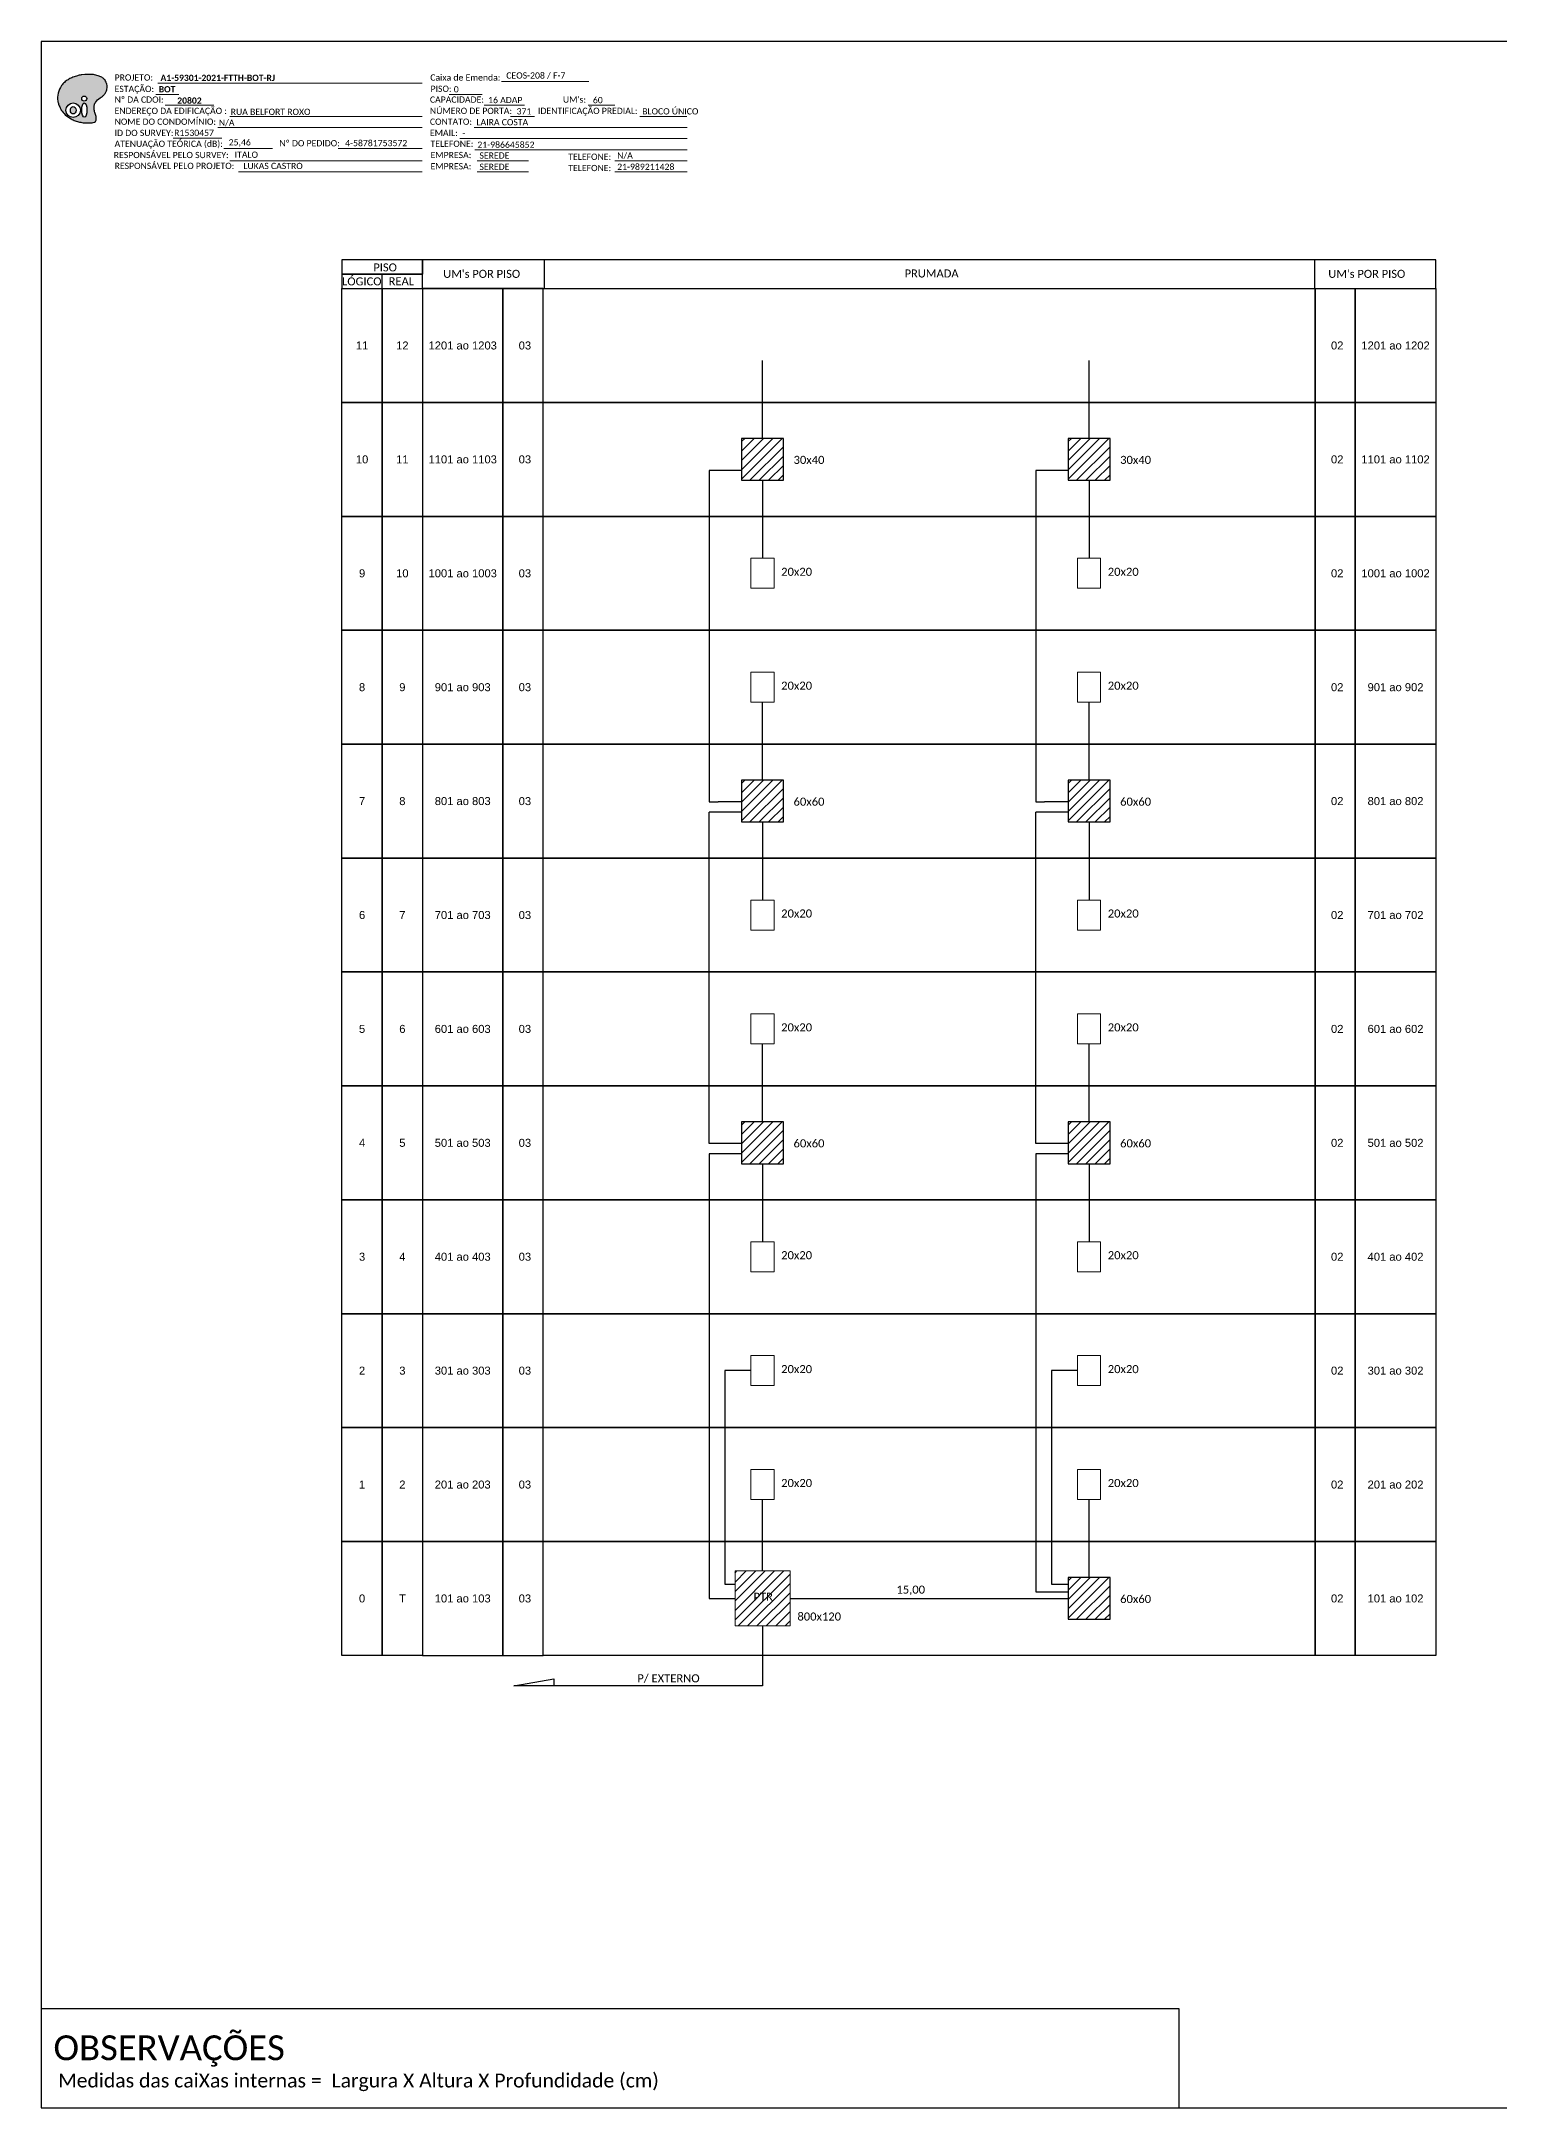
# Model space of a CAD drawing. Extents: x -89 to 2622484776, y -1852823961 to 1299.
# Drawn here: x 834 to 1254, y 705 to 1299 of the extents above; entities that cross this region are included whole.
import ezdxf
from ezdxf.enums import TextEntityAlignment as Align

# ---------------------------------------------------------------- set-up
doc = ezdxf.new("R2010")
doc.units = 0
doc.styles.add('ARIAL', font='arial.ttf')
doc.styles.add('WMF-Calibri0', font='calibri.ttf')
doc.styles.add('WMF-Calibri1', font='calibrib.ttf')

# ---------------------------------------------------------------- blocks, each defined once
blk = doc.blocks.new('OI')
h = blk.add_hatch(color=40)
edge = h.paths.add_edge_path()
edge.add_spline(control_points=[(4.35, -0.67), (3.92, -0.99), (3.26, -1.5), (2.81, -2.59), (2.9, -3.5), (3.06, -4.27), (3.31, -4.85), (3.37, -5.39), (3.4, -5.88), (3.2, -6.4), (2.54, -6.61), (1.65, -6.63), (0.55, -6.67), (-0.56, -6.42), (-1.61, -6.14), (-2.77, -5.61), (-3.92, -4.77), (-4.89, -3.7), (-5.34, -2.65), (-5.6, -1.94), (-5.85, -0.96), (-5.71, 0.47), (-5.1, 2.02), (-4.14, 3.02), (-3.3, 3.61), (-2.37, 4.16), (-1.36, 4.44), (-0.56, 4.7), (0.79, 4.85), (2.24, 4.97), (3.79, 4.57), (4.67, 4.21), (5.44, 3.65), (5.76, 2.99), (6.03, 2.21), (6.01, 1.46), (5.72, 0.64), (5.31, 0.08), (4.88, -0.38), (4.51, -0.55), (4.35, -0.67)], knot_values=[0, 0, 0, 0, 1.60434, 2.417191, 3.427595, 4.282808, 4.776746, 5.304182, 5.888771, 6.258406, 6.858137, 7.79129, 8.986195, 10.124242, 11.187857, 12.242908, 13.953784, 15.414161, 16.515391, 17.349188, 17.675853, 19.552021, 21.515531, 22.568638, 23.63245, 24.621084, 25.782718, 26.745347, 27.142653, 29.870543, 31.004649, 31.921532, 32.709589, 33.801391, 34.042471, 35.192333, 35.971461, 36.628871, 37.254359, 37.836911, 37.836911, 37.836911, 37.836911], degree=3, periodic=0)
h.paths.add_polyline_path([(1.13, -0.87, -1), (-0.04, -0.87, -1)], flags=16)
edge = h.paths.add_edge_path(flags=16)
edge.add_ellipse((0.56, -3.59), major_axis=(-0.02, 1.71), ratio=0.361305, start_angle=0, end_angle=360)
h.paths.add_polyline_path([(-0.36, -3.62, -1), (-3.8, -3.62, -1)], flags=16)
edge = h.paths.add_edge_path(flags=0)
edge.add_ellipse((-2.08, -3.62), major_axis=(0, 0.885), ratio=0.758294, start_angle=0, end_angle=360)
at = {"color": 40}
for centre, radius in [((-2.08, -3.62), 1.72), ((0.54, -0.87), 0.587)]:
    blk.add_circle(centre, radius, dxfattribs=at)
blk.add_ellipse((-2.08, -3.62), major_axis=(0, 0.885), ratio=0.758294, start_param=-3.141592653589792, end_param=3.141592653589792, dxfattribs=at)
blk.add_ellipse((0.56, -3.59), major_axis=(-0.02, 1.71), ratio=0.361305, dxfattribs=at)
at = {"color": 40, "start_tangent": (-0.800898, -0.598801), "end_tangent": (-0.800898, -0.598801)}
blk.add_spline([(4.35, -0.67), (3.2, -1.78), (2.9, -2.54), (2.92, -3.55), (3.12, -4.38), (3.28, -4.85), (3.37, -5.37), (3.35, -5.95), (3.2, -6.29), (2.66, -6.55), (1.73, -6.63), (0.54, -6.62), (-0.58, -6.41), (-1.6, -6.11), (-2.56, -5.67), (-3.95, -4.67), (-4.89, -3.56), (-5.37, -2.56), (-5.64, -1.78), (-5.72, -1.46), (-5.63, 0.42), (-4.84, 2.22), (-4.13, 2.99), (-3.27, 3.62), (-2.4, 4.09), (-1.3, 4.47), (-0.37, 4.72), (0.02, 4.77), (2.75, 4.8), (3.85, 4.53), (4.69, 4.16), (5.31, 3.68), (5.85, 2.73), (5.93, 2.5), (5.94, 1.35), (5.67, 0.62), (5.29, 0.08), (4.84, -0.36), (4.35, -0.67)], degree=3, dxfattribs=at)
blk = doc.blocks.new('CARIMBO')
at = {"color": 7, "lineweight": 0}
for points in [[(35.66, -16.79), (111.64, -16.79)], [(134.48, -16.3), (159.61, -16.3)], [(35.15, -20.06), (41.7, -20.06)], [(37.81, -23.14), (51.75, -23.14)], [(119.43, -20.02), (128.92, -20.02)], [(129.48, -23.14), (141.1, -23.14)], [(159.42, -23.14), (167.09, -23.14)], [(52.97, -29.48), (111.64, -29.48)], [(56.38, -26.37), (111.64, -26.37)], [(126.6, -29.48), (187.83, -29.48)], [(137.07, -26.37), (144.01, -26.37)], [(174.24, -26.37), (187.8, -26.37)], [(40.13, -32.55), (54.07, -32.55)], [(54.67, -35.52), (68.61, -35.52)], [(122.56, -32.72), (187.83, -32.72)], [(56.38, -39.07), (111.64, -39.07)], [(126.84, -35.96), (187.83, -35.96)], [(127.45, -39.07), (142.25, -39.07)], [(167.06, -39.07), (187.83, -39.07)], [(58.87, -42.31), (111.64, -42.31)], [(127.45, -42.31), (142.25, -42.31)], [(167.06, -42.31), (187.83, -42.31)]]:
    blk.add_lwpolyline(points, dxfattribs=at)
at = {"color": 7, "xscale": 1.213923925163967, "yscale": 1.213923925163967, "zscale": 1.213923925163967, "rotation": 0.1532896023949059}
blk.add_blockref('OI', (13.86, -20.16), dxfattribs=at)
at = {"color": 7, "lineweight": 0, "style": 'WMF-Calibri0'}
for s, height, p in [('PROJETO:', 1.793, (23.26, -16.04)), ('ESTAÇÃO:', 1.793, (23.26, -19.32)), ('Caixa de Emenda:', 1.7927, (114.02, -16.04)), ('PISO:', 1.793, (114.09, -19.28)), ('ENDEREÇO DA EDIFICAÇÃO :', 1.7927, (23.26, -25.63)), ('Nº DA CDOI:', 1.7927, (23.26, -22.39)), ('CAPACIDADE:', 1.7927, (113.91, -22.39)), ('NÚMERO DE PORTA:', 1.7927, (113.91, -25.63)), ('IDENTIFICAÇÃO PREDIAL:', 1.7927, (144.99, -25.63)), ("UM's:", 1.793, (152.15, -22.39)), ('NOME DO CONDOMÍNIO:', 1.7927, (23.26, -28.74)), ('CONTATO:', 1.793, (113.91, -28.74)), ('ATENUAÇÃO TEÓRICA (dB):', 1.7927, (23.26, -35.09)), ('ID DO SURVEY:', 1.7927, (23.26, -31.97)), ('EMAIL:', 1.793, (113.91, -31.97)), ('TELEFONE:', 1.793, (114.09, -35.09)), ('RESPONSÁVEL PELO SURVEY:', 1.7927, (23.02, -38.32)), ('RESPONSÁVEL PELO PROJETO:', 1.7927, (23.26, -41.44)), ('EMPRESA:', 1.793, (114.09, -38.32)), ('EMPRESA:', 1.793, (114.09, -41.56)), ('TELEFONE:', 1.793, (153.7, -38.83)), ('TELEFONE:', 1.793, (153.7, -42.06))]:
    blk.add_text(s, height=height, dxfattribs=at).set_placement(p)
at = {"color": 7, "lineweight": 0, "flags": 8}
for tag, p, style in [('EST', (35.94, -19.41), 'WMF-Calibri1'), ('PROJ', (36.46, -16.13), 'WMF-Calibri1'), ('PISO_PTR', (120.78, -19.42), 'WMF-Calibri0'), ('CEOS-XX', (135.87, -15.46), 'WMF-Calibri0'), ('CAPAC.', (130.66, -22.52), 'WMF-Calibri0'), ("UC'S", (160.78, -22.54), 'WMF-Calibri0'), ('NOME_DO_COND.', (53.23, -29.02), 'WMF-Calibri0'), ('LOGRADOURO', (56.65, -25.91), 'WMF-Calibri0'), ('NOME_DO_CONTATO', (127.3, -28.89), 'WMF-Calibri0'), ('N°', (138.85, -25.77), 'WMF-Calibri0'), ('N°PREDIO', (174.94, -25.77), 'WMF-Calibri0'), ('_ID_', (40.39, -31.94), 'WMF-Calibri0'), ('O_POTEN', (56.06, -34.68), 'WMF-Calibri0'), ('EMAIL', (123.26, -32.12), 'WMF-Calibri0'), ('TELEFONE', (127.55, -35.36), 'WMF-Calibri0'), ('RES_SURVEY', (57.78, -38.23), 'WMF-Calibri0'), ('RES_PROJ', (60.27, -41.47), 'WMF-Calibri0'), ('EMP_RESP_SURVEY', (128.16, -38.47), 'WMF-Calibri0'), ('EMP_RESP_PROJ', (128.16, -41.71), 'WMF-Calibri0'), ('CONT_RESP_SURVEY', (167.76, -38.47), 'WMF-Calibri0'), ('CONT_RESP_PROJ', (167.76, -41.71), 'WMF-Calibri0')]:
    blk.add_attdef(tag, p, '', height=1.79, dxfattribs=dict(at, style=style))
at = {"color": 7, "lineweight": 0, "style": 'WMF-Calibri1', "flags": 8}
blk.add_attdef("N° CDO'S", text='', height=1.79, dxfattribs=at).set_placement((44.78, -22.68), align=Align.CENTER)

msp = doc.modelspace()

# ---------------------------------------------------------------- hatches: boundary and pattern name
h = msp.add_hatch()
h.set_pattern_fill('ANSI31', color=1, scale=0.6)
h.set_pattern_definition([(45, (-438.451, 124.5375), (-1.3470384, 1.3470384), [])])
h.paths.add_polyline_path([(1035.84, 1172.85), (1047.84, 1172.85), (1047.84, 1184.85), (1035.84, 1184.85)])
h = msp.add_hatch()
h.set_pattern_fill('ANSI31', color=1, scale=0.6)
h.set_pattern_definition([(45, (-344.5481, 124.5375), (-1.3470384, 1.3470384), [])])
h.paths.add_polyline_path([(1129.75, 1172.85), (1141.75, 1172.85), (1141.75, 1184.85), (1129.75, 1184.85)])
h = msp.add_hatch()
h.set_pattern_fill('ANSI31', color=1, scale=0.6)
h.set_pattern_definition([(45, (-438.451, 26.3063), (-1.3470384, 1.3470384), [])])
h.paths.add_polyline_path([(1035.84, 1074.62), (1047.84, 1074.62), (1047.84, 1086.62), (1035.84, 1086.62)])
h = msp.add_hatch()
h.set_pattern_fill('ANSI31', color=1, scale=0.6)
h.set_pattern_definition([(45, (-344.5481, 26.3063), (-1.3470384, 1.3470384), [])])
h.paths.add_polyline_path([(1129.75, 1074.62), (1141.75, 1074.62), (1141.75, 1086.62), (1129.75, 1086.62)])
h = msp.add_hatch()
h.set_pattern_fill('ANSI31', color=1, scale=0.6)
h.set_pattern_definition([(45, (-438.451, -71.925), (-1.3470384, 1.3470384), [])])
h.paths.add_polyline_path([(1035.84, 976.38), (1047.84, 976.38), (1047.84, 988.38), (1035.84, 988.38)])
h = msp.add_hatch()
h.set_pattern_fill('ANSI31', color=1, scale=0.6)
h.set_pattern_definition([(45, (-344.5481, -71.925), (-1.3470384, 1.3470384), [])])
h.paths.add_polyline_path([(1129.75, 976.38), (1141.75, 976.38), (1141.75, 988.38), (1129.75, 988.38)])
h = msp.add_hatch()
h.set_pattern_fill('ANSI31', color=1, scale=0.6)
h.set_pattern_definition([(45, (257.3354, 3530.5693), (-1.3470384, 1.3470384), [])])
h.paths.add_polyline_path([(1049.75, 843.51), (1049.75, 859.31), (1033.94, 859.31), (1033.94, 843.51)])
h.paths.add_polyline_path([(1038.67, 850.14), (1045.48, 850.14), (1045.48, 853.61), (1038.67, 853.61)], flags=24)
h = msp.add_hatch()
h.set_pattern_fill('ANSI31', color=1, scale=0.6)
h.set_pattern_definition([(45, (-344.5481, -202.9), (-1.3470384, 1.3470384), [])])
h.paths.add_polyline_path([(1129.75, 845.41), (1141.75, 845.41), (1141.75, 857.41), (1129.75, 857.41)])

# ---------------------------------------------------------------- linework, layer by layer
for points in [[(834.5, 705.02), (1673.06, 705.02), (1673.06, 1299.02), (834.5, 1299.02), (834.5, 705.02)], [(944.08, 1227.96), (1235.41, 1227.96), (1235.41, 1236.19), (944.08, 1236.19), (944.08, 1236.19), (944.08, 1232.07)], [(979.14, 1227.96), (979.14, 1236.19)], [(1200.68, 1227.96), (1200.68, 1236.19)], [(932.51, 1227.96), (932.51, 1232.07)]]:
    msp.add_lwpolyline(points)
at = {"color": 7, "lineweight": 0}
msp.add_lwpolyline([(919.81, 1268.26), (943.96, 1268.26)], dxfattribs=at)
for points in [[(920.94, 1232.07), (944.08, 1232.07), (944.08, 1236.19), (920.94, 1236.19)], [(920.94, 1227.96), (944.08, 1227.96), (944.08, 1232.07), (920.94, 1232.07)], [(920.94, 1227.96), (932.51, 1227.96), (932.51, 1195.22), (920.94, 1195.22)], [(932.51, 1227.96), (944.08, 1227.96), (944.08, 1195.22), (932.51, 1195.22)], [(967.23, 1227.96), (944.08, 1227.96), (944.08, 1195.22), (967.23, 1195.22)], [(978.8, 1227.96), (967.23, 1227.96), (967.23, 1195.22), (978.8, 1195.22)], [(978.8, 1227.96), (1200.69, 1227.96), (1200.69, 1195.22), (978.8, 1195.22)], [(1200.69, 1227.96), (1212.26, 1227.96), (1212.26, 1195.22), (1200.69, 1195.22)], [(1212.26, 1227.96), (1235.41, 1227.96), (1235.41, 1195.22), (1212.26, 1195.22)], [(920.94, 1195.22), (932.51, 1195.22), (932.51, 1162.47), (920.94, 1162.47)], [(932.51, 1195.22), (944.08, 1195.22), (944.08, 1162.47), (932.51, 1162.47)], [(932.51, 1195.22), (944.08, 1195.22), (944.08, 1162.47), (932.51, 1162.47)], [(967.23, 1195.22), (944.08, 1195.22), (944.08, 1162.47), (967.23, 1162.47)], [(978.8, 1195.22), (967.23, 1195.22), (967.23, 1162.47), (978.8, 1162.47)], [(978.8, 1195.22), (1200.69, 1195.22), (1200.69, 1162.47), (978.8, 1162.47)], [(1200.69, 1195.22), (1212.26, 1195.22), (1212.26, 1162.47), (1200.69, 1162.47)], [(1212.26, 1195.22), (1235.41, 1195.22), (1235.41, 1162.47), (1212.26, 1162.47)], [(920.94, 1162.47), (932.51, 1162.47), (932.51, 1129.73), (920.94, 1129.73)], [(932.51, 1162.47), (944.08, 1162.47), (944.08, 1129.73), (932.51, 1129.73)], [(932.51, 1162.47), (944.08, 1162.47), (944.08, 1129.73), (932.51, 1129.73)], [(967.23, 1162.47), (944.08, 1162.47), (944.08, 1129.73), (967.23, 1129.73)], [(978.8, 1162.47), (967.23, 1162.47), (967.23, 1129.73), (978.8, 1129.73)], [(978.8, 1162.47), (1200.69, 1162.47), (1200.69, 1129.73), (978.8, 1129.73)], [(1200.69, 1162.47), (1212.26, 1162.47), (1212.26, 1129.73), (1200.69, 1129.73)], [(1212.26, 1162.47), (1235.41, 1162.47), (1235.41, 1129.73), (1212.26, 1129.73)], [(920.94, 1129.73), (932.51, 1129.73), (932.51, 1096.99), (920.94, 1096.99)], [(932.51, 1129.73), (944.08, 1129.73), (944.08, 1096.99), (932.51, 1096.99)], [(932.51, 1129.73), (944.08, 1129.73), (944.08, 1096.99), (932.51, 1096.99)], [(967.23, 1129.73), (944.08, 1129.73), (944.08, 1096.99), (967.23, 1096.99)], [(978.8, 1129.73), (967.23, 1129.73), (967.23, 1096.99), (978.8, 1096.99)], [(978.8, 1129.73), (1200.69, 1129.73), (1200.69, 1096.99), (978.8, 1096.99)], [(1200.69, 1129.73), (1212.26, 1129.73), (1212.26, 1096.99), (1200.69, 1096.99)], [(1212.26, 1129.73), (1235.41, 1129.73), (1235.41, 1096.99), (1212.26, 1096.99)], [(920.94, 1096.99), (932.51, 1096.99), (932.51, 1064.24), (920.94, 1064.24)], [(932.51, 1096.99), (944.08, 1096.99), (944.08, 1064.24), (932.51, 1064.24)], [(932.51, 1096.99), (944.08, 1096.99), (944.08, 1064.24), (932.51, 1064.24)], [(967.23, 1096.99), (944.08, 1096.99), (944.08, 1064.24), (967.23, 1064.24)], [(978.8, 1096.99), (967.23, 1096.99), (967.23, 1064.24), (978.8, 1064.24)], [(978.8, 1096.99), (1200.69, 1096.99), (1200.69, 1064.24), (978.8, 1064.24)], [(1200.69, 1096.99), (1212.26, 1096.99), (1212.26, 1064.24), (1200.69, 1064.24)], [(1212.26, 1096.99), (1235.41, 1096.99), (1235.41, 1064.24), (1212.26, 1064.24)], [(920.94, 1064.24), (932.51, 1064.24), (932.51, 1031.5), (920.94, 1031.5)], [(932.51, 1064.24), (944.08, 1064.24), (944.08, 1031.5), (932.51, 1031.5)], [(932.51, 1064.24), (944.08, 1064.24), (944.08, 1031.5), (932.51, 1031.5)], [(967.23, 1064.24), (944.08, 1064.24), (944.08, 1031.5), (967.23, 1031.5)], [(978.8, 1064.24), (967.23, 1064.24), (967.23, 1031.5), (978.8, 1031.5)], [(978.8, 1064.24), (1200.69, 1064.24), (1200.69, 1031.5), (978.8, 1031.5)], [(1200.69, 1064.24), (1212.26, 1064.24), (1212.26, 1031.5), (1200.69, 1031.5)], [(1212.26, 1064.24), (1235.41, 1064.24), (1235.41, 1031.5), (1212.26, 1031.5)], [(920.94, 1031.5), (932.51, 1031.5), (932.51, 998.76), (920.94, 998.76)], [(932.51, 1031.5), (944.08, 1031.5), (944.08, 998.76), (932.51, 998.76)], [(932.51, 1031.5), (944.08, 1031.5), (944.08, 998.76), (932.51, 998.76)], [(967.23, 1031.5), (944.08, 1031.5), (944.08, 998.76), (967.23, 998.76)], [(978.8, 1031.5), (967.23, 1031.5), (967.23, 998.76), (978.8, 998.76)], [(978.8, 1031.5), (1200.69, 1031.5), (1200.69, 998.76), (978.8, 998.76)], [(1200.69, 1031.5), (1212.26, 1031.5), (1212.26, 998.76), (1200.69, 998.76)], [(1212.26, 1031.5), (1235.41, 1031.5), (1235.41, 998.76), (1212.26, 998.76)], [(920.94, 998.76), (932.51, 998.76), (932.51, 966.01), (920.94, 966.01)], [(932.51, 998.76), (944.08, 998.76), (944.08, 966.01), (932.51, 966.01)], [(932.51, 998.76), (944.08, 998.76), (944.08, 966.01), (932.51, 966.01)], [(967.23, 998.76), (944.08, 998.76), (944.08, 966.01), (967.23, 966.01)], [(978.8, 998.76), (967.23, 998.76), (967.23, 966.01), (978.8, 966.01)], [(978.8, 998.76), (1200.69, 998.76), (1200.69, 966.01), (978.8, 966.01)], [(1200.69, 998.76), (1212.26, 998.76), (1212.26, 966.01), (1200.69, 966.01)], [(1212.26, 998.76), (1235.41, 998.76), (1235.41, 966.01), (1212.26, 966.01)], [(920.94, 966.01), (932.51, 966.01), (932.51, 933.27), (920.94, 933.27)], [(932.51, 966.01), (944.08, 966.01), (944.08, 933.27), (932.51, 933.27)], [(932.51, 966.01), (944.08, 966.01), (944.08, 933.27), (932.51, 933.27)], [(967.23, 966.01), (944.08, 966.01), (944.08, 933.27), (967.23, 933.27)], [(978.8, 966.01), (967.23, 966.01), (967.23, 933.27), (978.8, 933.27)], [(978.8, 966.01), (1200.69, 966.01), (1200.69, 933.27), (978.8, 933.27)], [(1200.69, 966.01), (1212.26, 966.01), (1212.26, 933.27), (1200.69, 933.27)], [(1212.26, 966.01), (1235.41, 966.01), (1235.41, 933.27), (1212.26, 933.27)], [(920.94, 933.27), (932.51, 933.27), (932.51, 900.53), (920.94, 900.53)], [(932.51, 933.27), (944.08, 933.27), (944.08, 900.53), (932.51, 900.53)], [(932.51, 933.27), (944.08, 933.27), (944.08, 900.53), (932.51, 900.53)], [(967.23, 933.27), (944.08, 933.27), (944.08, 900.53), (967.23, 900.53)], [(978.8, 933.27), (967.23, 933.27), (967.23, 900.53), (978.8, 900.53)], [(978.8, 933.27), (1200.69, 933.27), (1200.69, 900.53), (978.8, 900.53)], [(1200.69, 933.27), (1212.26, 933.27), (1212.26, 900.53), (1200.69, 900.53)], [(1212.26, 933.27), (1235.41, 933.27), (1235.41, 900.53), (1212.26, 900.53)], [(920.94, 900.53), (932.51, 900.53), (932.51, 867.78), (920.94, 867.78)], [(932.51, 900.53), (944.08, 900.53), (944.08, 867.78), (932.51, 867.78)], [(932.51, 900.53), (944.08, 900.53), (944.08, 867.78), (932.51, 867.78)], [(967.23, 900.53), (944.08, 900.53), (944.08, 867.78), (967.23, 867.78)], [(978.8, 900.53), (967.23, 900.53), (967.23, 867.78), (978.8, 867.78)], [(978.8, 900.53), (1200.69, 900.53), (1200.69, 867.78), (978.8, 867.78)], [(1200.69, 900.53), (1212.26, 900.53), (1212.26, 867.78), (1200.69, 867.78)], [(1212.26, 900.53), (1235.41, 900.53), (1235.41, 867.78), (1212.26, 867.78)], [(920.94, 867.78), (932.51, 867.78), (932.51, 835.04), (920.94, 835.04)], [(932.51, 867.78), (944.08, 867.78), (944.08, 835.04), (932.51, 835.04)], [(932.51, 867.78), (944.08, 867.78), (944.08, 835.04), (932.51, 835.04)], [(967.23, 867.78), (944.08, 867.78), (944.08, 835.04), (967.23, 835.04)], [(978.8, 867.78), (967.23, 867.78), (967.23, 835.04), (978.8, 835.04)], [(978.8, 867.78), (1200.69, 867.78), (1200.69, 835.04), (978.8, 835.04)], [(1200.69, 867.78), (1212.26, 867.78), (1212.26, 835.04), (1200.69, 835.04)], [(1212.26, 867.78), (1235.41, 867.78), (1235.41, 835.04), (1212.26, 835.04)]]:
    msp.add_lwpolyline(points, close=True)
at = {"color": 3, "ltscale": 0.5}
for points in [[(1041.84, 1184.85), (1041.84, 1207.28)], [(1135.75, 1184.85), (1135.75, 1207.28)], [(1035.84, 1175.68), (1026.55, 1175.68)], [(1026.55, 1175.68), (1026.55, 1080.45), (1029.05, 1080.45)], [(1041.84, 1172.85), (1041.84, 1150.41)], [(1129.75, 1175.68), (1120.45, 1175.68)], [(1120.45, 1175.68), (1120.45, 1080.45), (1122.95, 1080.45)], [(1135.75, 1172.85), (1135.75, 1150.41)], [(1041.84, 1086.62), (1041.84, 1109.05)], [(1135.75, 1086.62), (1135.75, 1109.05)], [(1035.84, 1077.45), (1026.55, 1077.45)], [(1026.55, 982.22), (1026.55, 1077.45)], [(1035.84, 1080.45), (1029.05, 1080.45)], [(1129.75, 1077.45), (1120.45, 1077.45)], [(1120.45, 982.22), (1120.45, 1077.45)], [(1129.75, 1080.45), (1122.95, 1080.45)], [(1041.84, 1074.62), (1041.84, 1052.18)], [(1135.75, 1074.62), (1135.75, 1052.18)], [(1041.84, 988.38), (1041.84, 1010.82)], [(1135.75, 988.38), (1135.75, 1010.82)], [(1035.84, 982.22), (1026.55, 982.22)], [(1129.75, 982.22), (1120.45, 982.22)], [(1035.84, 979.22), (1026.55, 979.22)], [(1026.55, 979.22), (1026.55, 851.41), (1033.94, 851.41)], [(1041.84, 976.38), (1041.84, 953.95)], [(1129.75, 979.22), (1120.45, 979.22)], [(1120.45, 979.22), (1120.45, 853.29), (1129.75, 853.29)], [(1135.75, 976.38), (1135.75, 953.95)], [(1038.53, 916.9), (1031.05, 916.9), (1031.05, 855.55), (1033.94, 855.55)], [(1132.43, 916.9), (1124.95, 916.9), (1124.95, 855.55), (1129.75, 855.55)], [(1041.84, 859.31), (1041.84, 879.84)], [(1135.75, 857.41), (1135.75, 879.84)], [(1049.75, 851.41), (1129.75, 851.41)], [(1041.84, 843.51), (1041.84, 826.29), (970.35, 826.29), (981.85, 828.29), (981.85, 826.29)]]:
    msp.add_lwpolyline(points, dxfattribs=at)
at = {"color": 1}
for points in [[(1035.84, 1172.85), (1047.84, 1172.85), (1047.84, 1184.85), (1035.84, 1184.85)], [(1129.75, 1172.85), (1141.75, 1172.85), (1141.75, 1184.85), (1129.75, 1184.85)], [(1035.84, 1074.62), (1047.84, 1074.62), (1047.84, 1086.62), (1035.84, 1086.62)], [(1129.75, 1074.62), (1141.75, 1074.62), (1141.75, 1086.62), (1129.75, 1086.62)], [(1035.84, 976.38), (1047.84, 976.38), (1047.84, 988.38), (1035.84, 988.38)], [(1129.75, 976.38), (1141.75, 976.38), (1141.75, 988.38), (1129.75, 988.38)], [(1129.75, 845.41), (1141.75, 845.41), (1141.75, 857.41), (1129.75, 857.41)]]:
    msp.add_lwpolyline(points, close=True, dxfattribs=at)
at = {"color": 0, "lineweight": 0}
for points in [[(1038.53, 1150.41), (1045.15, 1150.41), (1045.15, 1141.79), (1038.53, 1141.79)], [(1132.43, 1150.41), (1139.06, 1150.41), (1139.06, 1141.79), (1132.43, 1141.79)], [(1038.53, 1117.67), (1045.15, 1117.67), (1045.15, 1109.05), (1038.53, 1109.05)], [(1132.43, 1117.67), (1139.06, 1117.67), (1139.06, 1109.05), (1132.43, 1109.05)], [(1038.53, 1052.18), (1045.15, 1052.18), (1045.15, 1043.56), (1038.53, 1043.56)], [(1132.43, 1052.18), (1139.06, 1052.18), (1139.06, 1043.56), (1132.43, 1043.56)], [(1038.53, 1019.44), (1045.15, 1019.44), (1045.15, 1010.82), (1038.53, 1010.82)], [(1132.43, 1019.44), (1139.06, 1019.44), (1139.06, 1010.82), (1132.43, 1010.82)], [(1038.53, 953.95), (1045.15, 953.95), (1045.15, 945.33), (1038.53, 945.33)], [(1132.43, 953.95), (1139.06, 953.95), (1139.06, 945.33), (1132.43, 945.33)], [(1038.53, 921.21), (1045.15, 921.21), (1045.15, 912.59), (1038.53, 912.59)], [(1132.43, 921.21), (1139.06, 921.21), (1139.06, 912.59), (1132.43, 912.59)], [(1038.53, 888.46), (1045.15, 888.46), (1045.15, 879.84), (1038.53, 879.84)], [(1132.43, 888.46), (1139.06, 888.46), (1139.06, 879.84), (1132.43, 879.84)]]:
    msp.add_lwpolyline(points, close=True, dxfattribs=at)
at = {"color": 1, "lineweight": 0}
msp.add_lwpolyline([(1033.94, 859.31), (1049.75, 859.31), (1049.75, 843.51), (1033.94, 843.51)], close=True, dxfattribs=at)
at = {"color": 7}
msp.add_lwpolyline([(834.57, 733.5), (1161.53, 733.5), (1161.53, 705.02)], dxfattribs=at)

# ---------------------------------------------------------------- block references
ref = msp.add_blockref('CARIMBO', (832.31, 1303.77))
ref.add_attrib('PROJ', 'A1-59301-2021-FTTH-BOT-RJ', (868.77, 1287.63), dxfattribs={"color": 7, "lineweight": 0, "height": 1.7927, "style": 'WMF-Calibri1'})
ref.add_attrib('EST', 'BOT', (868.25, 1284.35), dxfattribs={"color": 7, "lineweight": 0, "height": 1.793, "style": 'WMF-Calibri1'})
ref.add_attrib("N° CDO'S", '20802', dxfattribs={"color": 7, "lineweight": 0, "height": 1.793, "style": 'WMF-Calibri1'}).set_placement((877.09, 1281.09), align=Align.CENTER)
ref.add_attrib('LOGRADOURO', 'RUA BELFORT ROXO', (888.95, 1277.86), dxfattribs={"color": 7, "lineweight": 0, "height": 1.7927, "style": 'WMF-Calibri0'})
ref.add_attrib('NOME_DO_COND.', 'N/A', (885.54, 1274.74), dxfattribs={"color": 7, "lineweight": 0, "height": 1.793, "style": 'WMF-Calibri0'})
ref.add_attrib('_ID_', 'R1530457', (872.7, 1271.83), dxfattribs={"color": 7, "lineweight": 0, "height": 1.793, "style": 'WMF-Calibri0'})
ref.add_attrib('O_POTEN', '25,46', (888.37, 1269.09), dxfattribs={"color": 7, "lineweight": 0, "height": 1.793, "style": 'WMF-Calibri0'})
ref.add_attrib('RES_SURVEY', 'ITALO', (890.09, 1265.54), dxfattribs={"color": 7, "lineweight": 0, "height": 1.793, "style": 'WMF-Calibri0'})
ref.add_attrib('RES_PROJ', 'LUKAS CASTRO', (892.58, 1262.3), dxfattribs={"color": 7, "lineweight": 0, "height": 1.7927, "style": 'WMF-Calibri0'})
ref.add_attrib('CEOS-XX', 'CEOS-208 / F-7', (968.18, 1288.31), dxfattribs={"color": 7, "lineweight": 0, "height": 1.7927, "style": 'WMF-Calibri0'})
ref.add_attrib('CAPAC.', '16 ADAP', (962.96, 1281.25), dxfattribs={"color": 7, "lineweight": 0, "height": 1.793, "style": 'WMF-Calibri0'})
ref.add_attrib("UC'S", '60', (993.08, 1281.23), dxfattribs={"color": 7, "lineweight": 0, "height": 1.793, "style": 'WMF-Calibri0'})
ref.add_attrib('PISO_PTR', '0', (953.09, 1284.34), dxfattribs={"color": 7, "lineweight": 0, "height": 1.79, "style": 'WMF-Calibri0'})
ref.add_attrib('N°', '371', (971.15, 1278), dxfattribs={"color": 7, "lineweight": 0, "height": 1.793, "style": 'WMF-Calibri0'})
ref.add_attrib('N°PREDIO', 'BLOCO ÚNICO', (1007.25, 1278), dxfattribs={"color": 7, "lineweight": 0, "height": 1.7927, "style": 'WMF-Calibri0'})
ref.add_attrib('NOME_DO_CONTATO', 'LAIRA COSTA', (959.61, 1274.88), dxfattribs={"color": 7, "lineweight": 0, "height": 1.7927, "style": 'WMF-Calibri0'})
ref.add_attrib('EMAIL', '-', (955.57, 1271.65), dxfattribs={"color": 7, "lineweight": 0, "height": 1.79, "style": 'WMF-Calibri0'})
ref.add_attrib('TELEFONE', '21-986645852', (959.86, 1268.41), dxfattribs={"color": 7, "lineweight": 0, "height": 1.7927, "style": 'WMF-Calibri0'})
ref.add_attrib('EMP_RESP_SURVEY', 'SEREDE', (960.46, 1265.3), dxfattribs={"color": 7, "lineweight": 0, "height": 1.793, "style": 'WMF-Calibri0'})
ref.add_attrib('EMP_RESP_PROJ', 'SEREDE', (960.46, 1262.06), dxfattribs={"color": 7, "lineweight": 0, "height": 1.793, "style": 'WMF-Calibri0'})
ref.add_attrib('CONT_RESP_SURVEY', 'N/A', (1000.07, 1265.3), dxfattribs={"color": 7, "lineweight": 0, "height": 1.793, "style": 'WMF-Calibri0'})
ref.add_attrib('CONT_RESP_PROJ', '21-989211428', (1000.07, 1262.06), dxfattribs={"color": 7, "lineweight": 0, "height": 1.7927, "style": 'WMF-Calibri0'})

# ---------------------------------------------------------------- texts
at = {"color": 7, "lineweight": 0, "style": 'WMF-Calibri0'}
msp.add_text('Nº DO PEDIDO:', height=1.7927, dxfattribs=at).set_placement((902.94, 1268.84))
at = {"style": 'WMF-Calibri0'}
for s, height, p in [('  LÓGICO', 2.3, (919.35, 1228.86)), ('     PISO', 2.3, (925.9, 1232.88)), ('    REAL', 2.3, (931.12, 1228.91)), ("UM's POR PISO", 2.3, (950.04, 1231.03)), ('PRUMADA', 2.3, (1082.7, 1231.14)), ("UM's POR PISO", 2.3, (1204.51, 1231.03)), ('30x40', 2.317, (1050.77, 1177.54)), ('30x40', 2.317, (1144.67, 1177.54)), ('20x20', 2.317, (1047.21, 1145.38)), ('20x20', 2.317, (1141.11, 1145.38)), ('20x20', 2.317, (1047.21, 1112.64)), ('20x20', 2.317, (1141.11, 1112.64)), ('60x60', 2.317, (1050.77, 1079.3)), ('60x60', 2.317, (1144.67, 1079.3)), ('20x20', 2.317, (1047.21, 1047.15)), ('20x20', 2.317, (1141.11, 1047.15)), ('20x20', 2.317, (1047.21, 1014.41)), ('20x20', 2.317, (1141.11, 1014.41)), ('60x60', 2.317, (1050.77, 981.07)), ('60x60', 2.317, (1144.67, 981.07)), ('20x20', 2.317, (1047.21, 948.92)), ('20x20', 2.317, (1141.11, 948.92)), ('20x20', 2.317, (1047.21, 916.18)), ('20x20', 2.317, (1141.11, 916.18)), ('20x20', 2.317, (1047.21, 883.43)), ('20x20', 2.317, (1141.11, 883.43)), ('PTR', 2.317, (1039.25, 850.73)), ('15,00', 2.317, (1080.35, 852.79)), ('60x60', 2.317, (1144.67, 850.1)), ('800x120', 2.317, (1051.88, 845.05)), ('P/ EXTERNO', 2.317, (1005.85, 827.29))]:
    msp.add_text(s, height=height, dxfattribs=at).set_placement(p)
at = {"style": 'ARIAL'}
for s, p in [('11', (926.72, 1211.59)), ('12', (938.3, 1211.59)), ('1201 ao 1203', (955.65, 1211.59)), ('03', (973.53, 1211.59)), ('02', (1207.07, 1211.59)), ('1201 ao 1202', (1223.84, 1211.59)), ('10', (926.72, 1178.85)), ('11', (938.3, 1178.85)), ('1101 ao 1103', (955.65, 1178.85)), ('03', (973.53, 1178.85)), ('02', (1207.07, 1178.85)), ('1101 ao 1102', (1223.84, 1178.85)), ('9', (926.72, 1146.1)), ('10', (938.3, 1146.1)), ('1001 ao 1003', (955.65, 1146.1)), ('03', (973.53, 1146.1)), ('02', (1207.07, 1146.1)), ('1001 ao 1002', (1223.84, 1146.1)), ('8', (926.72, 1113.36)), ('9', (938.3, 1113.36)), ('901 ao 903', (955.65, 1113.36)), ('03', (973.53, 1113.36)), ('02', (1207.07, 1113.36)), ('901 ao 902', (1223.84, 1113.36)), ('7', (926.72, 1080.62)), ('8', (938.3, 1080.62)), ('801 ao 803', (955.65, 1080.62)), ('03', (973.53, 1080.62)), ('02', (1207.07, 1080.62)), ('801 ao 802', (1223.84, 1080.62)), ('6', (926.72, 1047.87)), ('7', (938.3, 1047.87)), ('701 ao 703', (955.65, 1047.87)), ('03', (973.53, 1047.87)), ('02', (1207.07, 1047.87)), ('701 ao 702', (1223.84, 1047.87)), ('5', (926.72, 1015.13)), ('6', (938.3, 1015.13)), ('601 ao 603', (955.65, 1015.13)), ('03', (973.53, 1015.13)), ('02', (1207.07, 1015.13)), ('601 ao 602', (1223.84, 1015.13)), ('4', (926.72, 982.38)), ('5', (938.3, 982.38)), ('501 ao 503', (955.65, 982.38)), ('03', (973.53, 982.38)), ('02', (1207.07, 982.38)), ('501 ao 502', (1223.84, 982.38)), ('3', (926.72, 949.64)), ('4', (938.3, 949.64)), ('401 ao 403', (955.65, 949.64)), ('03', (973.53, 949.64)), ('02', (1207.07, 949.64)), ('401 ao 402', (1223.84, 949.64)), ('2', (926.72, 916.9)), ('3', (938.3, 916.9)), ('301 ao 303', (955.65, 916.9)), ('03', (973.53, 916.9)), ('02', (1207.07, 916.9)), ('301 ao 302', (1223.84, 916.9)), ('1', (926.72, 884.15)), ('2', (938.3, 884.15)), ('201 ao 203', (955.65, 884.15)), ('03', (973.53, 884.15)), ('02', (1207.07, 884.15)), ('201 ao 202', (1223.84, 884.15)), ('0', (926.72, 851.41)), ('T', (938.3, 851.41)), ('101 ao 103', (955.65, 851.41)), ('03', (973.53, 851.41)), ('02', (1207.07, 851.41)), ('101 ao 102', (1223.84, 851.41))]:
    msp.add_text(s, height=2.3, dxfattribs=at).set_placement(p, align=Align.MIDDLE_CENTER)
at = {"color": 7, "style": 'WMF-Calibri0'}
msp.add_text('OBSERVAÇÕES', height=7.1308, dxfattribs=at).set_placement((837.99, 718.67))
at = {"color": 7, "insert": (839.34, 714.83), "char_height": 4, "width": 658.8434, "attachment_point": 1, "style": 'WMF-Calibri0'}
msp.add_mtext('Medidas das caiXas internas =  Largura X Altura X Profundidade (cm)', dxfattribs=at)
at = {"color": 7, "lineweight": 0, "style": 'WMF-Calibri0', "flags": 8}
msp.add_attdef('4-58781753572', (921.85, 1268.87), '4-58781753572', height=1.7927, dxfattribs=at)

doc.saveas('drawing.dxf')
